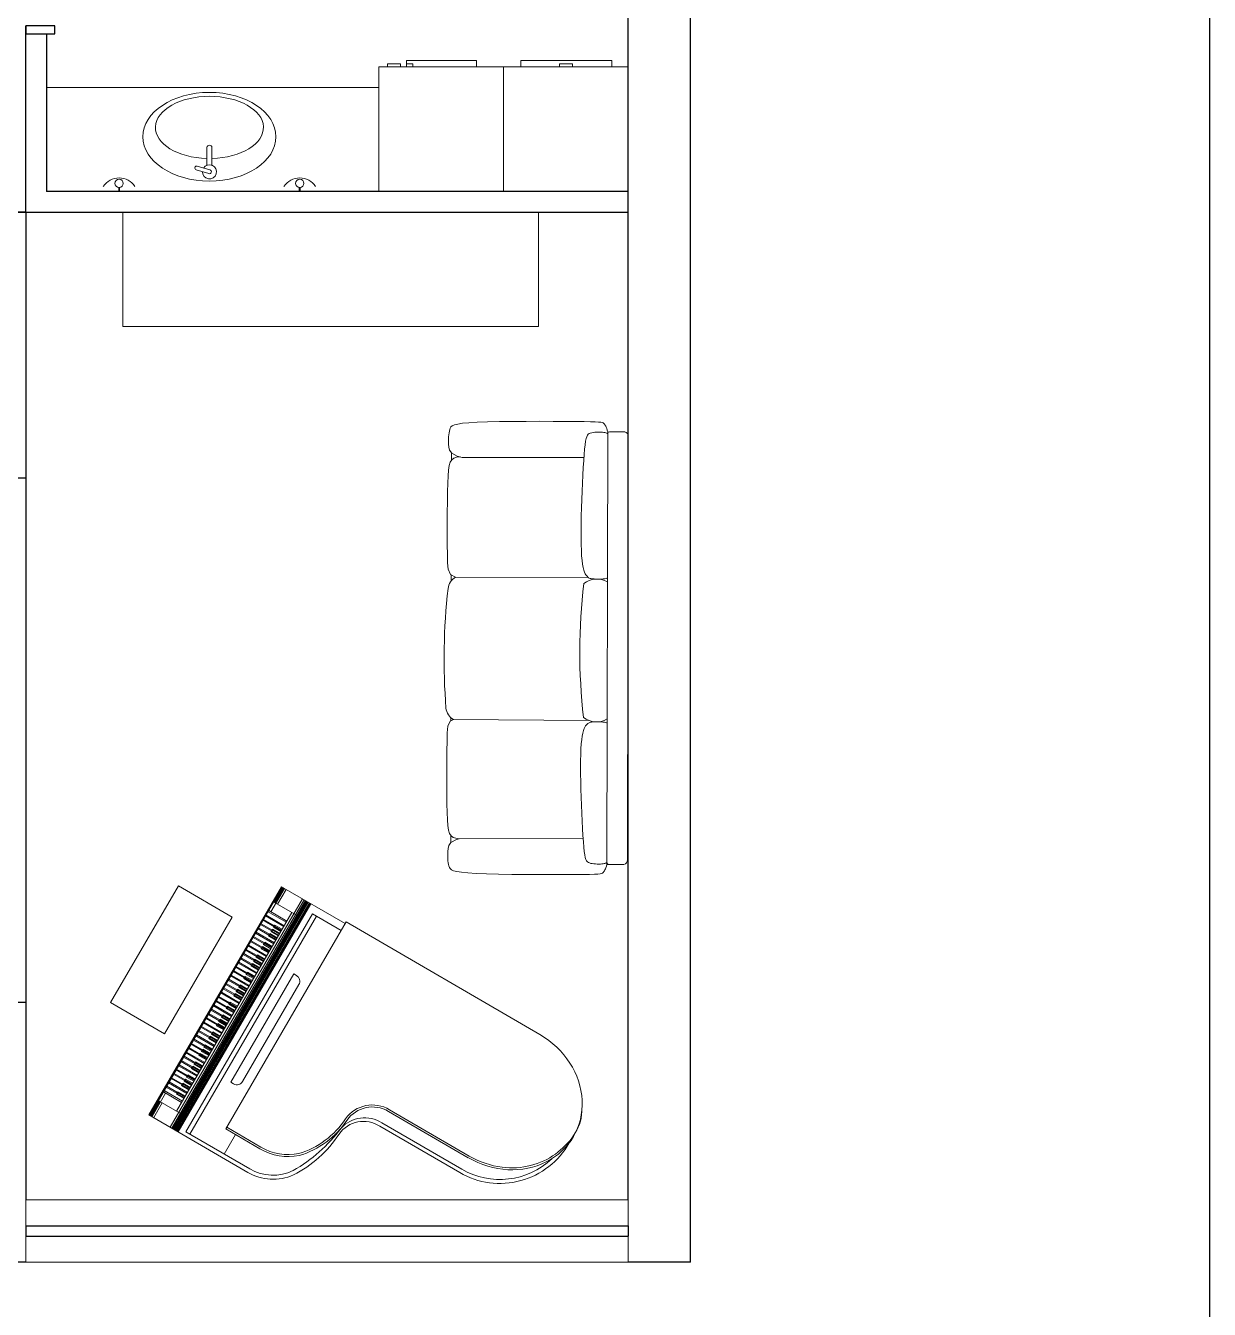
# Model space of a CAD drawing. Header units: millimetres. Extents: x 1897 to 6932, y 2548 to 7823.
# Drawn here: x 3393 to 3963, y 3447 to 4064 of the extents above; entities that cross this region are included whole.
import ezdxf

# ---------------------------------------------------------------- set-up
doc = ezdxf.new("R2010")
doc.units = ezdxf.units.MM
for name, color, linetype, lineweight in [('A-DOOR-FULL', 4, 'Continuous', 25), ('A-FURN', 8, 'Continuous', 18), ('PROIEZIONI_finissime_fine lines', 251, 'Continuous', 9)]:
    doc.layers.add(name, color=color, linetype=linetype, lineweight=lineweight)
doc.layers.add('vetro', color=4, linetype='Continuous')
doc.layers.add('Wall', color=43, linetype='Continuous')

msp = doc.modelspace()

# ---------------------------------------------------------------- linework, layer by layer
msp.add_line((3962.57, 4547.94), (3962.57, 2547.94))
at = {"layer": 'A-DOOR-FULL'}
for p, q in [((3406.95, 4064.12), (3392.95, 4064.12)), ((3392.95, 4064.12), (3392.95, 4060.12)), ((3406.95, 4060.12), (3406.95, 4064.12)), ((3392.95, 4060.12), (3406.95, 4060.12))]:
    msp.add_line(p, q, dxfattribs=at)
at = {"layer": 'A-FURN'}
for p, q in [((3567.1, 4045.84), (3573.33, 4045.84)), ((3567.1, 4044.34), (3567.1, 4045.84)), ((3573.33, 4044.34), (3573.33, 4045.84)), ((3576.25, 4044.34), (3576.25, 4047.34)), ((3576.25, 4047.34), (3609.95, 4047.34)), ((3579.25, 4045.84), (3576.25, 4045.84)), ((3579.25, 4044.34), (3579.25, 4045.84)), ((3609.95, 4047.34), (3609.95, 4044.34)), ((3631.25, 4044.34), (3631.25, 4047.34)), ((3631.25, 4047.34), (3674.95, 4047.34)), ((3649.83, 4045.84), (3656.06, 4045.84)), ((3649.83, 4044.34), (3649.83, 4045.84)), ((3656.06, 4044.34), (3656.06, 4045.84)), ((3674.95, 4047.34), (3674.95, 4044.34)), ((3562.95, 4044.34), (3575.95, 4044.34)), ((3562.95, 4044.34), (3562.95, 3984.34)), ((3609.95, 4044.34), (3575.95, 4044.34)), ((3609.95, 4044.34), (3622.95, 4044.34)), ((3622.95, 3984.34), (3622.95, 4044.34)), ((3622.95, 4044.34), (3635.95, 4044.34)), ((3622.95, 4044.34), (3622.95, 3984.34)), ((3669.95, 4044.34), (3635.95, 4044.34)), ((3669.95, 4044.34), (3682.95, 4044.34)), ((3682.95, 4044.34), (3682.95, 3984.34)), ((3682.95, 4044.34), (3682.95, 3984.34)), ((3402.95, 4034.34), (3562.95, 4034.34)), ((3402.95, 3984.34), (3402.95, 4034.34)), ((3562.95, 4034.34), (3562.95, 3984.34)), ((3480.18, 3996.98), (3480.18, 4005.45)), ((3482.59, 4005.45), (3482.59, 3996.98)), ((3475.52, 3996.55), (3481.65, 3994.7)), ((3481.12, 3992.93), (3474.99, 3994.78)), ((3402.95, 3984.34), (3562.95, 3984.34)), ((3437.71, 3986.26), (3437.71, 3984.34)), ((3438.14, 3986.26), (3438.14, 3984.34)), ((3524.63, 3986.26), (3524.63, 3984.34)), ((3525.06, 3986.26), (3525.06, 3984.34)), ((3439.7, 3919.34), (3439.7, 3974.34)), ((3639.7, 3974.34), (3639.7, 3919.34)), ((3639.7, 3919.34), (3439.7, 3919.34)), ((3597.86, 3858.65), (3597.85, 3855.05)), ((3603, 3856.38), (3661.59, 3856.36)), ((3597.74, 3800), (3597.74, 3796.99)), ((3599.81, 3798.78), (3663.73, 3798.66)), ((3597.61, 3731.22), (3597.61, 3729.68)), ((3598.79, 3730.37), (3663.93, 3729.92)), ((3597.5, 3674.63), (3597.49, 3671.03)), ((3601.62, 3673.01), (3661.24, 3673.07)), ((3466.46, 3650.37), (3433.81, 3594.16)), ((3516.04, 3649.92), (3452.28, 3540.15)), ((3516.44, 3649.69), (3452.68, 3539.92)), ((3492.4, 3635.3), (3466.46, 3650.37)), ((3512.57, 3642.39), (3516.72, 3649.53)), ((3516.04, 3649.92), (3546.63, 3632.15)), ((3462.47, 3534.24), (3526.23, 3644)), ((3463.25, 3533.78), (3527.02, 3643.54)), ((3511, 3637.8), (3517.54, 3649.05)), ((3512.96, 3642.17), (3517.11, 3649.3)), ((3514.18, 3641.46), (3518.33, 3648.59)), ((3463.84, 3533.44), (3527.61, 3643.2)), ((3464.27, 3533.19), (3528.04, 3642.95)), ((3464.51, 3533.05), (3528.28, 3642.81)), ((3528.52, 3642.67), (3464.75, 3532.91)), ((3465.18, 3532.66), (3528.94, 3642.42)), ((3521.08, 3637.45), (3465.6, 3541.96)), ((3465.77, 3532.32), (3529.53, 3642.08)), ((3466.12, 3532.11), (3529.89, 3641.88)), ((3466.4, 3531.95), (3530.16, 3641.72)), ((3518.37, 3632.79), (3509.59, 3637.89)), ((3518.69, 3633.34), (3509.91, 3638.44)), ((3524.37, 3635.54), (3511.9, 3642.78)), ((3492.4, 3635.3), (3459.75, 3579.09)), ((3470.1, 3532), (3530.99, 3636.83)), ((3472.02, 3530.89), (3532.92, 3635.71)), ((3489.24, 3533.36), (3547.11, 3632.97)), ((3511.23, 3628.67), (3506, 3631.71)), ((3511.47, 3629.09), (3506.24, 3632.12)), ((3512.43, 3630.73), (3507.2, 3633.77)), ((3512.67, 3631.14), (3507.44, 3634.18)), ((3517.17, 3630.73), (3508.39, 3635.83)), ((3517.41, 3631.14), (3508.63, 3636.24)), ((3512.87, 3631.49), (3512.23, 3630.39)), ((3512.87, 3631.49), (3512.92, 3630.99)), ((3516.42, 3629.42), (3512.87, 3631.49)), ((3530.99, 3636.83), (3544.71, 3628.86)), ((3547.11, 3632.97), (3640.41, 3578.77)), ((3507.65, 3622.5), (3502.41, 3625.54)), ((3507.89, 3622.91), (3502.65, 3625.95)), ((3512.39, 3622.5), (3503.61, 3627.6)), ((3512.63, 3622.91), (3503.85, 3628.01)), ((3510.04, 3626.62), (3504.81, 3629.66)), ((3510.28, 3627.03), (3505.04, 3630.07)), ((3509.84, 3626.27), (3510.48, 3627.37)), ((3509.84, 3626.27), (3510.29, 3626.47)), ((3513.39, 3624.21), (3509.84, 3626.27)), ((3510.29, 3626.47), (3510.53, 3626.88)), ((3510.29, 3626.47), (3513.59, 3624.55)), ((3514.02, 3625.31), (3510.48, 3627.37)), ((3510.53, 3626.88), (3510.48, 3627.37)), ((3510.53, 3626.88), (3513.83, 3624.97)), ((3511.67, 3629.43), (3511.03, 3628.33)), ((3511.49, 3628.53), (3511.03, 3628.33)), ((3514.58, 3626.27), (3511.03, 3628.33)), ((3511.73, 3628.94), (3511.49, 3628.53)), ((3511.49, 3628.53), (3514.78, 3626.61)), ((3515.22, 3627.37), (3511.67, 3629.43)), ((3511.67, 3629.43), (3511.73, 3628.94)), ((3511.73, 3628.94), (3515.02, 3627.02)), ((3512.68, 3630.58), (3512.23, 3630.39)), ((3515.78, 3628.33), (3512.23, 3630.39)), ((3512.92, 3630.99), (3512.68, 3630.58)), ((3512.68, 3630.58), (3515.98, 3628.67)), ((3512.92, 3630.99), (3516.22, 3629.08)), ((3504.06, 3616.32), (3498.83, 3619.36)), ((3504.3, 3616.74), (3499.07, 3619.78)), ((3508.8, 3616.32), (3500.02, 3621.42)), ((3509.04, 3616.73), (3500.26, 3621.83)), ((3506.45, 3620.44), (3501.22, 3623.48)), ((3506.69, 3620.85), (3501.46, 3623.89)), ((3506.25, 3620.1), (3506.89, 3621.2)), ((3506.25, 3620.1), (3506.71, 3620.29)), ((3509.8, 3618.04), (3506.25, 3620.1)), ((3506.71, 3620.29), (3506.95, 3620.7)), ((3506.71, 3620.29), (3510, 3618.38)), ((3510.44, 3619.13), (3506.89, 3621.2)), ((3506.95, 3620.7), (3506.89, 3621.2)), ((3506.95, 3620.7), (3510.24, 3618.79)), ((3508.09, 3623.25), (3507.45, 3622.16)), ((3507.9, 3622.35), (3507.45, 3622.16)), ((3511, 3620.09), (3507.45, 3622.16)), ((3508.14, 3622.76), (3507.9, 3622.35)), ((3507.9, 3622.35), (3511.2, 3620.44)), ((3511.63, 3621.19), (3508.09, 3623.25)), ((3508.09, 3623.25), (3508.14, 3622.76)), ((3508.14, 3622.76), (3511.43, 3620.85)), ((3504.02, 3608.09), (3495.24, 3613.19)), ((3504.26, 3608.5), (3495.48, 3613.6)), ((3501.67, 3612.21), (3496.44, 3615.25)), ((3501.91, 3612.62), (3496.68, 3615.66)), ((3502.86, 3614.27), (3497.63, 3617.31)), ((3503.1, 3614.68), (3497.87, 3617.72)), ((3501.47, 3611.87), (3502.11, 3612.96)), ((3502.16, 3612.47), (3502.11, 3612.96)), ((3505.66, 3610.9), (3502.11, 3612.96)), ((3503.3, 3615.02), (3502.67, 3613.92)), ((3503.12, 3614.12), (3502.67, 3613.92)), ((3506.21, 3611.86), (3502.67, 3613.92)), ((3503.36, 3614.53), (3503.12, 3614.12)), ((3503.12, 3614.12), (3506.41, 3612.21)), ((3503.3, 3615.02), (3503.36, 3614.53)), ((3506.85, 3612.96), (3503.3, 3615.02)), ((3503.36, 3614.53), (3506.65, 3612.62)), ((3504.5, 3617.08), (3503.86, 3615.98)), ((3504.32, 3616.18), (3503.86, 3615.98)), ((3507.41, 3613.92), (3503.86, 3615.98)), ((3504.55, 3616.59), (3504.32, 3616.18)), ((3504.32, 3616.18), (3507.61, 3614.26)), ((3508.05, 3615.02), (3504.5, 3617.08)), ((3504.5, 3617.08), (3504.55, 3616.59)), ((3504.55, 3616.59), (3507.85, 3614.68)), ((3491.64, 3555.82), (3521.93, 3607.96)), ((3500.43, 3601.92), (3491.65, 3607.02)), ((3500.67, 3602.33), (3491.89, 3607.43)), ((3498.08, 3606.03), (3492.85, 3609.07)), ((3498.32, 3606.45), (3493.09, 3609.49)), ((3499.28, 3608.09), (3494.04, 3611.13)), ((3499.52, 3608.5), (3494.28, 3611.54)), ((3497.88, 3605.69), (3498.52, 3606.79)), ((3498.34, 3605.89), (3498.58, 3606.3)), ((3498.58, 3606.3), (3498.52, 3606.79)), ((3502.07, 3604.73), (3498.52, 3606.79)), ((3498.58, 3606.3), (3501.87, 3604.38)), ((3499.72, 3608.85), (3499.08, 3607.75)), ((3499.53, 3607.94), (3499.08, 3607.75)), ((3502.63, 3605.69), (3499.08, 3607.75)), ((3499.77, 3608.36), (3499.53, 3607.94)), ((3499.53, 3607.94), (3502.83, 3606.03)), ((3499.72, 3608.85), (3499.77, 3608.36)), ((3503.26, 3606.79), (3499.72, 3608.85)), ((3499.77, 3608.36), (3503.06, 3606.44)), ((3501.47, 3611.87), (3501.92, 3612.06)), ((3505.02, 3609.8), (3501.47, 3611.87)), ((3501.92, 3612.06), (3502.16, 3612.47)), ((3501.92, 3612.06), (3505.22, 3610.15)), ((3502.16, 3612.47), (3505.46, 3610.56)), ((3521.93, 3607.96), (3523.3, 3607.16)), ((3493.3, 3597.8), (3488.07, 3600.84)), ((3493.54, 3598.21), (3488.31, 3601.25)), ((3494.49, 3599.86), (3489.26, 3602.9)), ((3494.73, 3600.27), (3489.5, 3603.31)), ((3495.69, 3601.92), (3490.46, 3604.96)), ((3495.93, 3602.33), (3490.7, 3605.37)), ((3494.93, 3600.62), (3494.3, 3599.52)), ((3494.99, 3600.12), (3494.75, 3599.71)), ((3494.93, 3600.62), (3494.99, 3600.12)), ((3498.48, 3598.55), (3494.93, 3600.62)), ((3494.99, 3600.12), (3498.28, 3598.21)), ((3496.13, 3602.67), (3495.49, 3601.58)), ((3495.95, 3601.77), (3495.49, 3601.58)), ((3499.04, 3599.51), (3495.49, 3601.58)), ((3496.19, 3602.18), (3495.95, 3601.77)), ((3495.95, 3601.77), (3499.24, 3599.86)), ((3499.68, 3600.61), (3496.13, 3602.67)), ((3496.13, 3602.67), (3496.19, 3602.18)), ((3496.19, 3602.18), (3499.48, 3600.27)), ((3524.45, 3602.83), (3497.35, 3556.18)), ((3497.88, 3605.69), (3498.34, 3605.89)), ((3501.43, 3603.63), (3497.88, 3605.69)), ((3498.34, 3605.89), (3501.63, 3603.97)), ((3459.75, 3579.09), (3433.81, 3594.16)), ((3489.71, 3591.63), (3484.48, 3594.67)), ((3489.95, 3592.04), (3484.72, 3595.08)), ((3490.91, 3593.69), (3485.68, 3596.73)), ((3491.15, 3594.1), (3485.91, 3597.14)), ((3495.65, 3593.68), (3486.87, 3598.78)), ((3495.89, 3594.09), (3487.11, 3599.2)), ((3491.35, 3594.44), (3490.71, 3593.34)), ((3491.4, 3593.95), (3491.16, 3593.54)), ((3491.35, 3594.44), (3491.4, 3593.95)), ((3494.89, 3592.38), (3491.35, 3594.44)), ((3491.4, 3593.95), (3494.7, 3592.04)), ((3493.1, 3597.46), (3493.74, 3598.56)), ((3493.1, 3597.46), (3493.55, 3597.65)), ((3496.65, 3595.4), (3493.1, 3597.46)), ((3493.55, 3597.65), (3493.79, 3598.07)), ((3493.55, 3597.65), (3496.85, 3595.74)), ((3493.79, 3598.07), (3493.74, 3598.56)), ((3497.29, 3596.5), (3493.74, 3598.56)), ((3493.79, 3598.07), (3497.09, 3596.15)), ((3494.75, 3599.71), (3494.3, 3599.52)), ((3497.84, 3597.46), (3494.3, 3599.52)), ((3494.75, 3599.71), (3498.04, 3597.8)), ((3486.13, 3585.45), (3480.89, 3588.49)), ((3486.36, 3585.87), (3481.13, 3588.91)), ((3487.32, 3587.51), (3482.09, 3590.55)), ((3487.56, 3587.92), (3482.33, 3590.96)), ((3492.07, 3587.51), (3483.28, 3592.61)), ((3492.3, 3587.92), (3483.52, 3593.02)), ((3487.76, 3588.27), (3487.12, 3587.17)), ((3487.82, 3587.78), (3487.58, 3587.36)), ((3491.31, 3586.21), (3487.76, 3588.27)), ((3487.76, 3588.27), (3487.82, 3587.78)), ((3487.82, 3587.78), (3491.11, 3585.86)), ((3489.51, 3591.29), (3490.15, 3592.38)), ((3489.51, 3591.29), (3489.97, 3591.48)), ((3493.06, 3589.22), (3489.51, 3591.29)), ((3489.97, 3591.48), (3490.21, 3591.89)), ((3489.97, 3591.48), (3493.26, 3589.57)), ((3490.21, 3591.89), (3490.15, 3592.38)), ((3493.7, 3590.32), (3490.15, 3592.38)), ((3490.21, 3591.89), (3493.5, 3589.98)), ((3491.16, 3593.54), (3490.71, 3593.34)), ((3494.26, 3591.28), (3490.71, 3593.34)), ((3491.16, 3593.54), (3494.46, 3591.62)), ((3482.54, 3579.28), (3477.31, 3582.32)), ((3482.78, 3579.69), (3477.54, 3582.73)), ((3487.28, 3579.28), (3478.5, 3584.38)), ((3487.52, 3579.69), (3478.74, 3584.79)), ((3484.93, 3583.4), (3479.7, 3586.44)), ((3485.17, 3583.81), (3479.94, 3586.85)), ((3484.73, 3583.05), (3485.37, 3584.15)), ((3484.73, 3583.05), (3485.19, 3583.25)), ((3488.28, 3580.99), (3484.73, 3583.05)), ((3485.19, 3583.25), (3485.42, 3583.66)), ((3485.19, 3583.25), (3488.48, 3581.33)), ((3485.42, 3583.66), (3485.37, 3584.15)), ((3488.92, 3582.09), (3485.37, 3584.15)), ((3485.42, 3583.66), (3488.72, 3581.75)), ((3486.56, 3586.21), (3485.93, 3585.11)), ((3486.38, 3585.31), (3485.93, 3585.11)), ((3489.47, 3583.05), (3485.93, 3585.11)), ((3486.62, 3585.72), (3486.38, 3585.31)), ((3486.38, 3585.31), (3489.67, 3583.39)), ((3486.56, 3586.21), (3486.62, 3585.72)), ((3490.11, 3584.15), (3486.56, 3586.21)), ((3486.62, 3585.72), (3489.91, 3583.8)), ((3487.58, 3587.36), (3487.12, 3587.17)), ((3490.67, 3585.11), (3487.12, 3587.17)), ((3487.58, 3587.36), (3490.87, 3585.45)), ((3478.95, 3573.11), (3473.72, 3576.15)), ((3479.19, 3573.52), (3473.96, 3576.56)), ((3483.7, 3573.1), (3474.91, 3578.2)), ((3483.93, 3573.51), (3475.15, 3578.62)), ((3481.34, 3577.22), (3476.11, 3580.26)), ((3481.58, 3577.63), (3476.35, 3580.67)), ((3481.14, 3576.88), (3481.78, 3577.98)), ((3481.14, 3576.88), (3481.6, 3577.07)), ((3484.69, 3574.82), (3481.14, 3576.88)), ((3481.6, 3577.07), (3481.84, 3577.48)), ((3481.6, 3577.07), (3484.89, 3575.16)), ((3481.84, 3577.48), (3481.78, 3577.98)), ((3485.33, 3575.91), (3481.78, 3577.98)), ((3481.84, 3577.48), (3485.13, 3575.57)), ((3482.98, 3580.03), (3482.34, 3578.94)), ((3482.79, 3579.13), (3482.34, 3578.94)), ((3485.89, 3576.88), (3482.34, 3578.94)), ((3483.03, 3579.54), (3482.79, 3579.13)), ((3482.79, 3579.13), (3486.09, 3577.22)), ((3482.98, 3580.03), (3483.03, 3579.54)), ((3486.53, 3577.97), (3482.98, 3580.03)), ((3483.03, 3579.54), (3486.33, 3577.63)), ((3478.91, 3564.87), (3470.13, 3569.97)), ((3479.15, 3565.28), (3470.37, 3570.38)), ((3476.56, 3568.99), (3471.33, 3572.03)), ((3476.8, 3569.4), (3471.57, 3572.44)), ((3477.76, 3571.05), (3472.52, 3574.09)), ((3478, 3571.46), (3472.76, 3574.5)), ((3476.36, 3568.65), (3477, 3569.74)), ((3476.82, 3568.84), (3477.06, 3569.25)), ((3477.06, 3569.25), (3477, 3569.74)), ((3480.55, 3567.68), (3477, 3569.74)), ((3477.06, 3569.25), (3480.35, 3567.34)), ((3478.19, 3571.8), (3477.56, 3570.7)), ((3478.01, 3570.9), (3477.56, 3570.7)), ((3481.11, 3568.64), (3477.56, 3570.7)), ((3478.25, 3571.31), (3478.01, 3570.9)), ((3478.01, 3570.9), (3481.3, 3568.99)), ((3478.19, 3571.8), (3478.25, 3571.31)), ((3481.74, 3569.74), (3478.19, 3571.8)), ((3478.25, 3571.31), (3481.54, 3569.4)), ((3479.39, 3573.86), (3478.75, 3572.76)), ((3479.21, 3572.96), (3478.75, 3572.76)), ((3482.3, 3570.7), (3478.75, 3572.76)), ((3479.45, 3573.37), (3479.21, 3572.96)), ((3479.21, 3572.96), (3482.5, 3571.04)), ((3482.94, 3571.8), (3479.39, 3573.86)), ((3479.39, 3573.86), (3479.45, 3573.37)), ((3479.45, 3573.37), (3482.74, 3571.46)), ((3475.33, 3558.7), (3466.55, 3563.8)), ((3475.57, 3559.11), (3466.78, 3564.21)), ((3472.97, 3562.82), (3467.74, 3565.86)), ((3473.21, 3563.23), (3467.98, 3566.27)), ((3474.17, 3564.87), (3468.94, 3567.91)), ((3474.41, 3565.28), (3469.18, 3568.32)), ((3472.77, 3562.47), (3473.41, 3563.57)), ((3473.23, 3562.67), (3473.47, 3563.08)), ((3473.47, 3563.08), (3473.41, 3563.57)), ((3476.96, 3561.51), (3473.41, 3563.57)), ((3473.47, 3563.08), (3476.76, 3561.17)), ((3474.61, 3565.63), (3473.97, 3564.53)), ((3474.42, 3564.72), (3473.97, 3564.53)), ((3477.52, 3562.47), (3473.97, 3564.53)), ((3474.66, 3565.14), (3474.42, 3564.72)), ((3474.42, 3564.72), (3477.72, 3562.81)), ((3474.61, 3565.63), (3474.66, 3565.14)), ((3478.16, 3563.57), (3474.61, 3565.63)), ((3474.66, 3565.14), (3477.96, 3563.22)), ((3476.36, 3568.65), (3476.82, 3568.84)), ((3479.91, 3566.58), (3476.36, 3568.65)), ((3476.82, 3568.84), (3480.11, 3566.93)), ((3468.19, 3554.58), (3462.96, 3557.62)), ((3468.43, 3554.99), (3463.2, 3558.03)), ((3469.39, 3556.64), (3464.15, 3559.68)), ((3469.63, 3557.05), (3464.39, 3560.09)), ((3470.58, 3558.7), (3465.35, 3561.74)), ((3470.82, 3559.11), (3465.59, 3562.15)), ((3469.83, 3557.4), (3469.19, 3556.3)), ((3469.88, 3556.9), (3469.64, 3556.49)), ((3469.83, 3557.4), (3469.88, 3556.9)), ((3473.37, 3555.33), (3469.83, 3557.4)), ((3469.88, 3556.9), (3473.17, 3554.99)), ((3471.02, 3559.45), (3470.38, 3558.36)), ((3470.84, 3558.55), (3470.38, 3558.36)), ((3473.93, 3556.29), (3470.38, 3558.36)), ((3471.08, 3558.96), (3470.84, 3558.55)), ((3470.84, 3558.55), (3474.13, 3556.64)), ((3474.57, 3557.39), (3471.02, 3559.45)), ((3471.02, 3559.45), (3471.08, 3558.96)), ((3471.08, 3558.96), (3474.37, 3557.05)), ((3472.77, 3562.47), (3473.23, 3562.67)), ((3476.32, 3560.41), (3472.77, 3562.47)), ((3473.23, 3562.67), (3476.52, 3560.75)), ((3459.21, 3551.17), (3467.99, 3546.07)), ((3468.39, 3546.76), (3459.61, 3551.86)), ((3465.8, 3550.47), (3460.57, 3553.51)), ((3466.04, 3550.88), (3460.81, 3553.92)), ((3470.54, 3550.46), (3461.76, 3555.56)), ((3470.78, 3550.88), (3462, 3555.98)), ((3466.24, 3551.22), (3465.6, 3550.12)), ((3466.29, 3550.73), (3466.06, 3550.32)), ((3466.24, 3551.22), (3466.29, 3550.73)), ((3469.79, 3549.16), (3466.24, 3551.22)), ((3466.29, 3550.73), (3469.59, 3548.82)), ((3467.99, 3554.24), (3468.63, 3555.34)), ((3467.99, 3554.24), (3468.45, 3554.43)), ((3471.54, 3552.18), (3467.99, 3554.24)), ((3468.45, 3554.43), (3468.69, 3554.85)), ((3468.45, 3554.43), (3471.74, 3552.52)), ((3468.69, 3554.85), (3468.63, 3555.34)), ((3472.18, 3553.28), (3468.63, 3555.34)), ((3468.69, 3554.85), (3471.98, 3552.93)), ((3469.64, 3556.49), (3469.19, 3556.3)), ((3472.74, 3554.24), (3469.19, 3556.3)), ((3469.64, 3556.49), (3472.93, 3554.58)), ((3491.64, 3555.82), (3493.01, 3555.03)), ((3457.09, 3546.9), (3452.95, 3539.77)), ((3457.49, 3546.67), (3453.34, 3539.54)), ((3460.31, 3550.54), (3453.77, 3539.29)), ((3458.7, 3545.96), (3454.56, 3538.83)), ((3456.42, 3547.29), (3468.89, 3540.04)), ((3466.06, 3550.32), (3465.6, 3550.12)), ((3469.15, 3548.06), (3465.6, 3550.12)), ((3466.06, 3550.32), (3469.35, 3548.41)), ((3452.28, 3540.15), (3499.89, 3512.49)), ((3567.55, 3541.82), (3605.97, 3519.5)), ((3568.03, 3542.64), (3606.45, 3520.32)), ((3489.24, 3533.36), (3505.7, 3523.8)), ((3489.72, 3534.19), (3506.18, 3524.62)), ((3563.41, 3534.68), (3601.83, 3512.37)), ((3564.37, 3536.33), (3602.78, 3514.01)), ((3470.1, 3532), (3500.85, 3514.14)), ((3488.48, 3521.32), (3493.9, 3530.65))]:
    msp.add_line(p, q, dxfattribs=at)
for points in [[(3673.05, 3868.8), (3672.82, 3869.61), (3672.59, 3870.32), (3672.37, 3870.92), (3672.14, 3871.43), (3671.9, 3871.86), (3671.66, 3872.22), (3671.42, 3872.53), (3671.17, 3872.78), (3670.89, 3872.99), (3670.46, 3873.16), (3669.77, 3873.31), (3668.67, 3873.43), (3667.04, 3873.52), (3664.74, 3873.6), (3661.64, 3873.66), (3657.62, 3873.71), (3652.61, 3873.75), (3646.8, 3873.78), (3640.46, 3873.79), (3633.86, 3873.77), (3627.26, 3873.72), (3620.94, 3873.64), (3615.15, 3873.52), (3610.16, 3873.34), (3606.17, 3873.12), (3603.11, 3872.83), (3600.86, 3872.49), (3599.28, 3872.09), (3598.24, 3871.62), (3597.61, 3871.08), (3597.25, 3870.48), (3597.04, 3869.8), (3596.86, 3869.05), (3596.7, 3868.23), (3596.57, 3867.32), (3596.47, 3866.32), (3596.42, 3865.24), (3596.42, 3864.07), (3596.47, 3862.79), (3596.58, 3861.42), (3596.89, 3859.96), (3597.99, 3858.47), (3600.59, 3857.03), (3603, 3856.38)], [(3673.05, 3867.92), (3673.02, 3867.94), (3672.91, 3867.99), (3672.73, 3868.07), (3672.47, 3868.16), (3672.13, 3868.26), (3671.71, 3868.37), (3671.2, 3868.46), (3670.61, 3868.53), (3669.94, 3868.58), (3669.19, 3868.61), (3668.41, 3868.6), (3667.61, 3868.57), (3666.81, 3868.5), (3666.04, 3868.4), (3665.33, 3868.27), (3664.68, 3868.09), (3664.13, 3867.87), (3663.66, 3867.56), (3663.26, 3867.09), (3662.93, 3866.4), (3662.64, 3865.46), (3662.38, 3864.18), (3662.15, 3862.53), (3661.93, 3860.43), (3661.7, 3857.86), (3661.48, 3854.87), (3661.26, 3851.53), (3661.05, 3847.91), (3660.86, 3844.1), (3660.68, 3840.16), (3660.52, 3836.17), (3660.4, 3832.21), (3660.3, 3828.34), (3660.23, 3824.61), (3660.2, 3821.04), (3660.21, 3817.67), (3660.26, 3814.54), (3660.36, 3811.68), (3660.5, 3809.11), (3660.69, 3806.89), (3660.93, 3805.02), (3661.21, 3803.49), (3661.53, 3802.24), (3661.87, 3801.25), (3662.22, 3800.48), (3662.57, 3799.89), (3662.92, 3799.43), (3663.25, 3799.08), (3663.56, 3798.79), (3663.87, 3798.55), (3664.18, 3798.37), (3664.53, 3798.23), (3664.92, 3798.12), (3665.39, 3798.04), (3665.94, 3797.98), (3666.59, 3797.94), (3667.36, 3797.9), (3668.21, 3797.88), (3669.11, 3797.89), (3670.01, 3797.92), (3670.88, 3797.98), (3671.67, 3798.09), (3672.35, 3798.24), (3672.88, 3798.45)], [(3680.86, 3660.57), (3672.65, 3660.59), (3673.05, 3868.8)], [(3673.85, 3868.8), (3681.26, 3868.78)], [(3682.95, 3866.67), (3682.55, 3662.68)], [(3601.98, 3856.66), (3600.3, 3856.47), (3598.99, 3856.03), (3597.99, 3855.28), (3597.27, 3854.13), (3596.76, 3852.51), (3596.43, 3850.34), (3596.21, 3847.56), (3596.08, 3844.08), (3595.97, 3839.88), (3595.9, 3835.1), (3595.84, 3829.96), (3595.82, 3824.65), (3595.82, 3819.38), (3595.86, 3814.34), (3595.91, 3809.73), (3596, 3805.77), (3596.27, 3802.6), (3597.44, 3800.18), (3599.81, 3798.78)], [(3601.62, 3673.01), (3599.95, 3673.2), (3598.64, 3673.64), (3597.64, 3674.4), (3596.92, 3675.55), (3596.42, 3677.17), (3596.1, 3679.34), (3595.89, 3682.13), (3595.77, 3685.61), (3595.68, 3689.81), (3595.62, 3694.59), (3595.59, 3699.73), (3595.59, 3705.04), (3595.61, 3710.31), (3595.66, 3715.35), (3595.74, 3719.95), (3595.84, 3723.91), (3596.12, 3727.09), (3597.3, 3729.5), (3598.79, 3730.37)], [(3672.65, 3661.47), (3672.62, 3661.45), (3672.51, 3661.39), (3672.33, 3661.32), (3672.07, 3661.23), (3671.73, 3661.13), (3671.31, 3661.03), (3670.8, 3660.94), (3670.21, 3660.86), (3669.53, 3660.82), (3668.79, 3660.79), (3668.01, 3660.8), (3667.21, 3660.84), (3666.41, 3660.91), (3665.64, 3661.01), (3664.93, 3661.15), (3664.28, 3661.33), (3663.73, 3661.55), (3663.26, 3661.87), (3662.87, 3662.34), (3662.53, 3663.02), (3662.25, 3663.97), (3662, 3665.25), (3661.77, 3666.9), (3661.56, 3669), (3661.34, 3671.57), (3661.13, 3674.56), (3660.92, 3677.89), (3660.73, 3681.48), (3660.55, 3685.24), (3660.39, 3689.11), (3660.25, 3693.01), (3660.13, 3696.84), (3660.05, 3700.56), (3660, 3704.11), (3659.98, 3707.47), (3660.01, 3710.63), (3660.07, 3713.55), (3660.17, 3716.21), (3660.33, 3718.58), (3660.52, 3720.65), (3660.77, 3722.39), (3661.06, 3723.83), (3661.38, 3725.01), (3661.72, 3725.95), (3662.07, 3726.69), (3662.43, 3727.27), (3662.78, 3727.72), (3663.11, 3728.07), (3663.43, 3728.36), (3663.73, 3728.59), (3664.05, 3728.78), (3664.39, 3728.92), (3664.79, 3729.03), (3665.25, 3729.1), (3665.8, 3729.16), (3666.46, 3729.2), (3667.22, 3729.23), (3668.08, 3729.25), (3668.97, 3729.24), (3669.88, 3729.21), (3670.74, 3729.14), (3671.54, 3729.03), (3672.21, 3728.87), (3672.74, 3728.66)], [(3672.65, 3660.59), (3672.42, 3659.78), (3672.19, 3659.07), (3671.95, 3658.47), (3671.72, 3657.96), (3671.49, 3657.53), (3671.25, 3657.17), (3671, 3656.87), (3670.75, 3656.62), (3670.47, 3656.41), (3670.04, 3656.23), (3669.35, 3656.09), (3668.25, 3655.98), (3666.62, 3655.89), (3664.32, 3655.82), (3661.22, 3655.77), (3657.2, 3655.74), (3652.18, 3655.72), (3646.37, 3655.71), (3640.04, 3655.73), (3633.44, 3655.77), (3626.84, 3655.84), (3620.52, 3655.95), (3614.73, 3656.1), (3609.74, 3656.29), (3605.75, 3656.53), (3602.69, 3656.83), (3600.44, 3657.18), (3598.87, 3657.59), (3597.83, 3658.06), (3597.2, 3658.6), (3596.84, 3659.2), (3596.63, 3659.88), (3596.46, 3660.63), (3596.3, 3661.46), (3596.17, 3662.37), (3596.08, 3663.36), (3596.03, 3664.44), (3596.03, 3665.62), (3596.09, 3666.89), (3596.21, 3668.26), (3596.52, 3669.72), (3597.62, 3671.21), (3600.23, 3672.64), (3601.62, 3673.01)], [(3673.45, 3660.59), (3680.86, 3660.57)]]:
    msp.add_lwpolyline(points, dxfattribs=at)
for points in [[(3682.95, 3866.54, 0.351951), (3681.26, 3868.78)], [(3682.55, 3662.81, -0.351951), (3680.86, 3660.57)]]:
    msp.add_lwpolyline(points, format="xyb", dxfattribs=at)
for centre in [(3437.93, 3988.26), (3524.85, 3988.26)]:
    msp.add_circle(centre, 2, dxfattribs=at)
for centre, radius, start, end in [((3481.39, 4005.45), 1.2, 0, 180), ((3475.26, 3995.67), 0.924, 73.21782, 253.21782), ((3481.39, 3993.82), 3.38, 179.05521, 147.38043), ((3437.93, 3981.68), 9.2, 34.04469, 145.95531), ((3481.39, 3993.82), 0.924, 253.21782, 73.21782), ((3524.85, 3981.68), 9.2, 34.04469, 145.95531), ((3673.97, 3867.89), 0.916, 97.24408, 177.78139), ((3603.49, 3792.44), 7.33, 120.07984, 172.44835), ((3667.75, 3787.82), 10.11, 59.28143, 127.94665), ((3904.34, 3759.21), 310.02, 173.6691, 184.33801), ((3935.25, 3763.05), 275.66, 173.1788, 186.59956), ((3602.49, 3736.7), 7.33, 187.33001, 239.69852), ((3667.66, 3739.31), 10.11, 231.83171, 300.49693), ((3673.57, 3661.5), 0.916, 181.99698, 262.53428), ((3521.71, 3604.42), 3.17, 329.8456, 59.8456), ((3494.61, 3557.77), 3.17, 239.8456, 329.8456), ((3559.83, 3529.07), 15.86, 58.86028, 144.51165), ((3556.08, 3523.24), 15.49, 57.66798, 137.27658), ((3559.86, 3528.95), 15, 59.12871, 144.81791), ((3484.71, 3578.21), 74.67, 299.64811, 323.46102), ((3512.42, 3561.14), 41.39, 286.75532, 326.46564), ((3512.42, 3561.14), 42.34, 286.75532, 326.20416), ((3555.54, 3522.58), 14.44, 56.98987, 144.73296), ((3496.28, 3561.87), 56.68, 296.73307, 326.89778), ((3621.12, 3545.57), 38.4, 239.8456, 330.50698), ((3519.38, 3547.09), 27.01, 239.58284, 281.19826), ((3519.38, 3547.09), 26.06, 239.58284, 281.19826), ((3512.03, 3533.38), 22.25, 239.82575, 295.62175), ((3621.12, 3545.57), 36.5, 239.8456, 313.30014), ((3512.06, 3533.49), 24.27, 239.8989, 293.57915)]:
    msp.add_arc(centre, radius, start, end, dxfattribs=at)
msp.add_ellipse((3481.39, 4010.69), major_axis=(-32.02, 0), ratio=0.666667, dxfattribs=at)
at = {"layer": 'A-FURN', "extrusion": (0, 0, -1)}
msp.add_ellipse((3481.39, 4015.16), major_axis=(-25.98, 0), ratio=0.576529, start_param=4.75862, end_param=10.949344, dxfattribs=at)
at = {"layer": 'A-FURN'}
msp.add_ellipse((3623.19, 3549.14), major_axis=(33.39, -19.4), ratio=0.887455, start_param=4.712389, end_param=7.853982, dxfattribs=at)
msp.add_open_spline([(3606.45, 3520.32), (3611.31, 3517.5), (3616.74, 3515.66), (3631.56, 3513.8), (3640.95, 3516.14), (3654.52, 3526.35), (3660.36, 3533.03), (3660.55, 3541.76)], degree=3, knots=[4.712389, 4.712389, 4.712389, 4.712389, 5.158948, 5.158948, 5.924481, 5.924481, 6.666052, 6.666052, 6.666052, 6.666052], dxfattribs=at)
at = {"layer": 'PROIEZIONI_finissime_fine lines'}
for p, q in [((3392.95, 3499.34), (3682.95, 3499.34)), ((3392.95, 3499.34), (3392.95, 3469.34)), ((3682.95, 3499.34), (3682.95, 3469.34)), ((3682.95, 3469.34), (3392.95, 3469.34))]:
    msp.add_line(p, q, dxfattribs=at)
at = {"layer": 'vetro'}
for p, q in [((3392.95, 3486.84), (3682.95, 3486.84)), ((3392.95, 3486.84), (3392.95, 3481.84)), ((3682.95, 3486.84), (3682.95, 3481.84)), ((3392.95, 3481.84), (3682.95, 3481.84))]:
    msp.add_line(p, q, dxfattribs=at)
at = {"layer": 'Wall'}
for p, q in [((3712.95, 3469.34), (3712.95, 4249.34)), ((3682.95, 3499.34), (3682.95, 4219.34)), ((3392.95, 3974.34), (3392.95, 4064.12)), ((3402.95, 4060.12), (3402.95, 3984.34)), ((3682.95, 3984.34), (3402.95, 3984.34)), ((3682.95, 3974.34), (3682.95, 3984.34)), ((2962.95, 3974.34), (3392.95, 3974.34)), ((3392.95, 3974.34), (3287.95, 3974.34)), ((3392.95, 3974.34), (3392.95, 3594.34)), ((3392.95, 3974.34), (3682.95, 3974.34)), ((3392.95, 3846.4), (3362.95, 3846.4)), ((3362.95, 3594.34), (3392.95, 3594.34)), ((3392.95, 3594.34), (3392.95, 3499.34)), ((3392.95, 3469.34), (3362.95, 3469.34)), ((3712.95, 3469.34), (3682.95, 3469.34))]:
    msp.add_line(p, q, dxfattribs=at)

doc.saveas('drawing.dxf')
